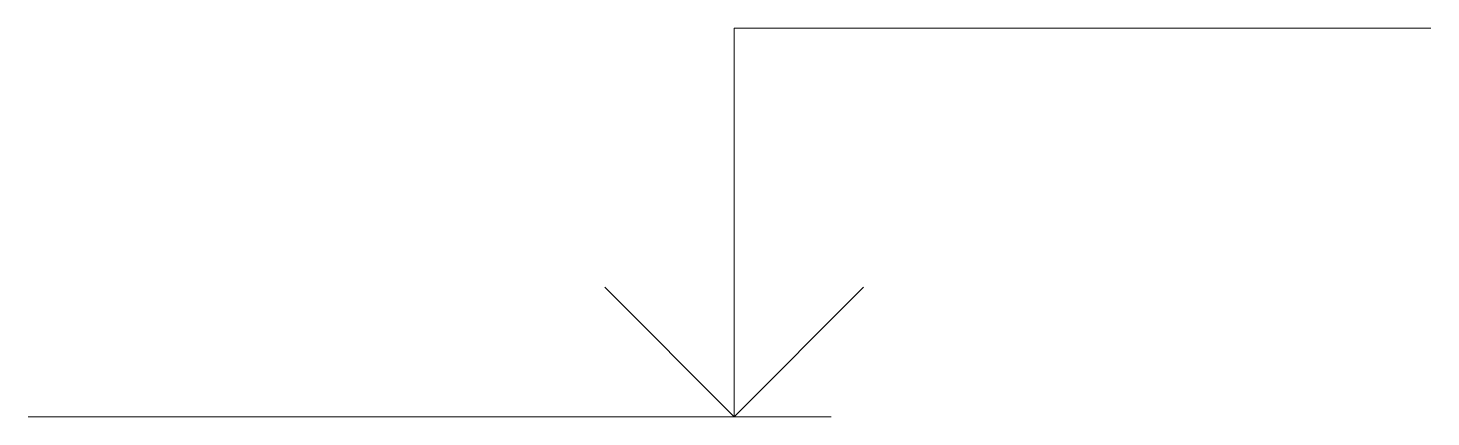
# Model space of a CAD drawing. Header units: millimetres. Extents: x 53645 to 137188, y 78097 to 135533.
# Drawn here: x 100682 to 102850, y 107390 to 107990 of the extents above; entities that cross this region are included whole.
import ezdxf

# ---------------------------------------------------------------- set-up
doc = ezdxf.new("R2010")
doc.units = ezdxf.units.MM
doc.layers.add('mark', color=174, linetype='Continuous', lineweight=15)

msp = doc.modelspace()

# ---------------------------------------------------------------- linework, layer by layer
at = {"layer": 'mark', "linetype": 'Continuous', "ltscale": 100}
for points in [[(101773, 107389.9), (101773, 107989.9)], [(101773, 107989.9), (102850, 107989.9)], [(101773, 107389.9), (101573, 107589.9)], [(101773, 107389.9), (101973, 107589.9)], [(100681.8, 107389.9), (101923, 107389.9)]]:
    msp.add_lwpolyline(points, dxfattribs=at)

doc.saveas('drawing.dxf')
